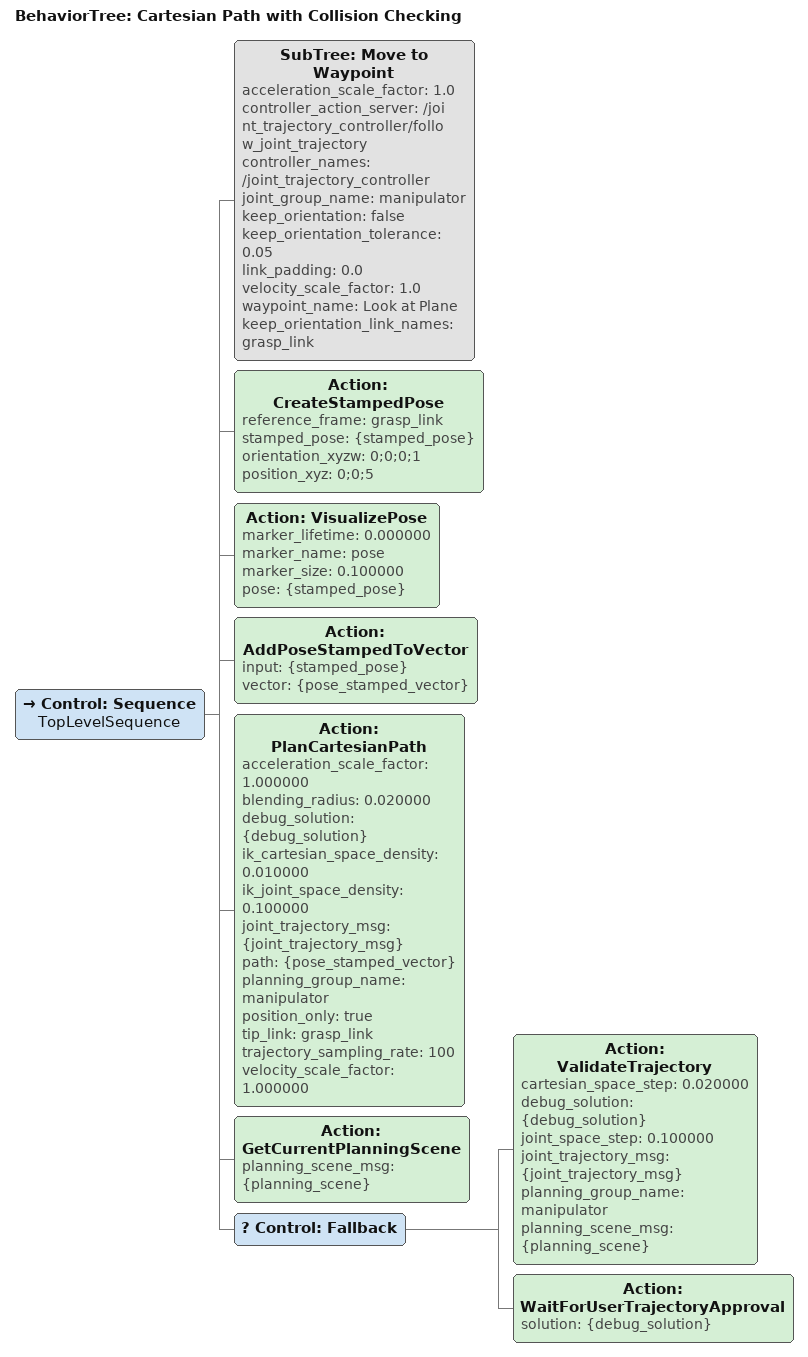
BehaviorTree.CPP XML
<?xml version='1.0' encoding='utf-8'?>
<root BTCPP_format="4" main_tree_to_execute="Cartesian Path with Collision Checking">
  <BehaviorTree ID="Cartesian Path with Collision Checking" _description="An example of planning and executing a straight line path with base and arm motion">
    <Control ID="Sequence" name="TopLevelSequence">
      <SubTree ID="Move to Waypoint" acceleration_scale_factor="1.0" controller_action_server="/joint_trajectory_controller/follow_joint_trajectory" controller_names="/joint_trajectory_controller" joint_group_name="manipulator" keep_orientation="false" keep_orientation_tolerance="0.05" link_padding="0.0" velocity_scale_factor="1.0" waypoint_name="Look at Plane" keep_orientation_link_names="grasp_link"/>
      <Action ID="CreateStampedPose" reference_frame="grasp_link" stamped_pose="{stamped_pose}" orientation_xyzw="0;0;0;1" position_xyz="0;0;5"/>
      <Action ID="VisualizePose" marker_lifetime="0.000000" marker_name="pose" marker_size="0.100000" pose="{stamped_pose}"/>
      <Action ID="AddPoseStampedToVector" input="{stamped_pose}" vector="{pose_stamped_vector}"/>
      <Action ID="PlanCartesianPath" acceleration_scale_factor="1.000000" blending_radius="0.020000" debug_solution="{debug_solution}" ik_cartesian_space_density="0.010000" ik_joint_space_density="0.100000" joint_trajectory_msg="{joint_trajectory_msg}" path="{pose_stamped_vector}" planning_group_name="manipulator" position_only="true" tip_link="grasp_link" trajectory_sampling_rate="100" velocity_scale_factor="1.000000"/>
      <Action ID="GetCurrentPlanningScene" planning_scene_msg="{planning_scene}"/>
      <Control ID="Fallback">
        <Action ID="ValidateTrajectory" cartesian_space_step="0.020000" debug_solution="{debug_solution}" joint_space_step="0.100000" joint_trajectory_msg="{joint_trajectory_msg}" planning_group_name="manipulator" planning_scene_msg="{planning_scene}"/>
        <Action ID="WaitForUserTrajectoryApproval" solution="{debug_solution}"/>
      </Control>
    </Control>
  </BehaviorTree>
</root>
